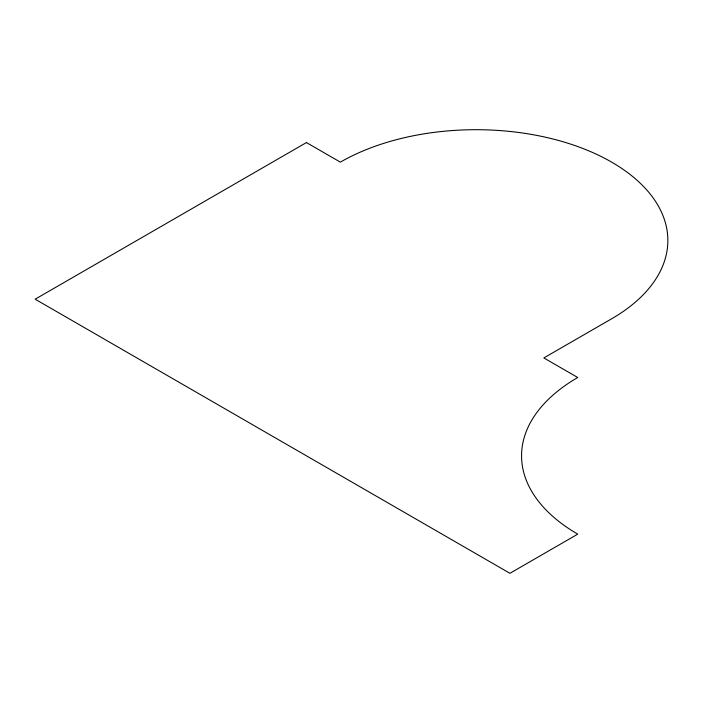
<?xml version="1.0" encoding="UTF-8"?>
<svg xmlns="http://www.w3.org/2000/svg" width="703" height="703" viewBox="0 0 703 703"><rect width="100%" height="100%" fill="white"/><g stroke="black" fill="none" stroke-linecap="round" stroke-linejoin="round"><path stroke-width="1.05" d="M306.446 142.56L35.15 299.197L509.921 573.305L577.752 534.139A191.84 110.758 0 0 1 577.752 377.511L543.841 357.932L611.663 318.775A191.84 110.758 0 0 0 611.663 162.138A191.84 110.758 0 0 0 340.366 162.138L306.446 142.56"/></g></svg>
